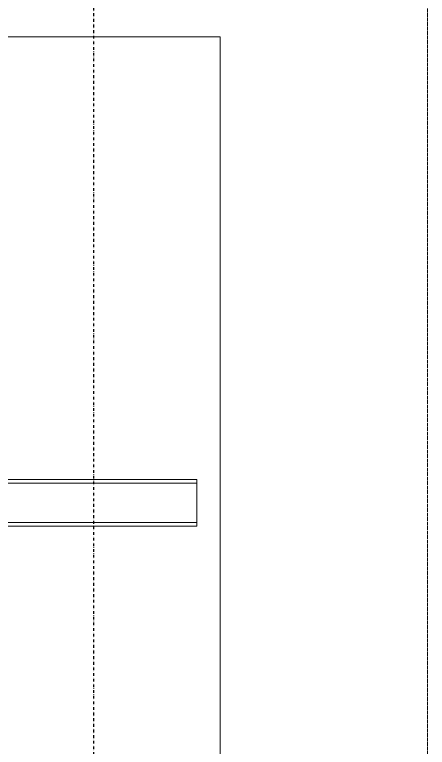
# Model space of a CAD drawing. Header units: millimetres. Extents: x 2179 to 48742, y 3478 to 161002.
# Drawn here: x 25900 to 26787, y 138428 to 140000 of the extents above; entities that cross this region are included whole.
import ezdxf

# ---------------------------------------------------------------- set-up
doc = ezdxf.new("R2010")
doc.units = ezdxf.units.MM
doc.linetypes.add('1_Čerchovaná 6_0mm', pattern=[12, 6, -3, 0, -3])
doc.linetypes.add('IMPORT-DASHED _2_', pattern=[9.652, 8.128, -1.524])
doc.layers.add('0-1', color=7, linetype='Continuous', lineweight=9)
for name, color, linetype, lineweight, true_color in [('2966-1_navrh dispozice stroju-HK_02_dwg-1', 7, 'Continuous', 9, 0x919191), ('man_ plochy-1', 7, 'IMPORT-DASHED _2_', 9, 0x919191), ('S-GRID-1', 9, '1_Čerchovaná 6_0mm', 25, 0x808080)]:
    doc.layers.add(name, color=color, linetype=linetype, lineweight=lineweight, true_color=true_color)

# ---------------------------------------------------------------- blocks, each defined once
blk = doc.blocks.new('2966-1_navrh dispozice stroju-HK_02_dwg_SE1156-904149-1NP _ stroje')
at = {"layer": '0-1', "flags": 128}
blk.add_lwpolyline([(-1908.5, 1172.3), (-1908.5, 2272.3), (91.5, 2272.3)], dxfattribs=at)
blk = doc.blocks.new('2966-1_navrh dispozice stroju-HK_02_dwg-876232-1NP _ stroje')
at = {"layer": '0-1'}
for p, q in [((-61970.3, 48826.1), (-62725.8, 47569.3)), ((-62619.5, 47583.1), (-61898.3, 48782.9))]:
    blk.add_line(p, q, dxfattribs=at)
at = {"layer": '0-1', "flags": 128}
blk.add_lwpolyline([(-62735.9, 47568), (-61977.2, 48830.3), (-61970.3, 48826.1), (-61898.3, 48782.9), (-61891.4, 48778.7), (-62609.4, 47584.4)], dxfattribs=at)
at = {"layer": 'man_ plochy-1', "flags": 128}
blk.add_lwpolyline([(-70570.5, 54573.5), (-51050.6, 42840), (-54408.2, 37254.3), (-73928.1, 48987.8)], close=True, dxfattribs=at)
at = {"rotation": 328.989640494807}
blk.add_blockref('2966-1_navrh dispozice stroju-HK_02_dwg_SE1156-904149-1NP _ stroje', (-62300.5, 46431.8), dxfattribs=at)

msp = doc.modelspace()

# ---------------------------------------------------------------- linework, layer by layer
at = {"layer": 'S-GRID-1'}
msp.add_line((26069.8, 158068.3), (26069.8, 120650.8), dxfattribs=at)

# ---------------------------------------------------------------- block references
at = {"layer": '2966-1_navrh dispozice stroju-HK_02_dwg-1', "rotation": 301.0103595051887}
msp.add_blockref('2966-1_navrh dispozice stroju-HK_02_dwg-876232-1NP _ stroje', (16370.5, 60726.8), dxfattribs=at)

doc.saveas('drawing.dxf')
